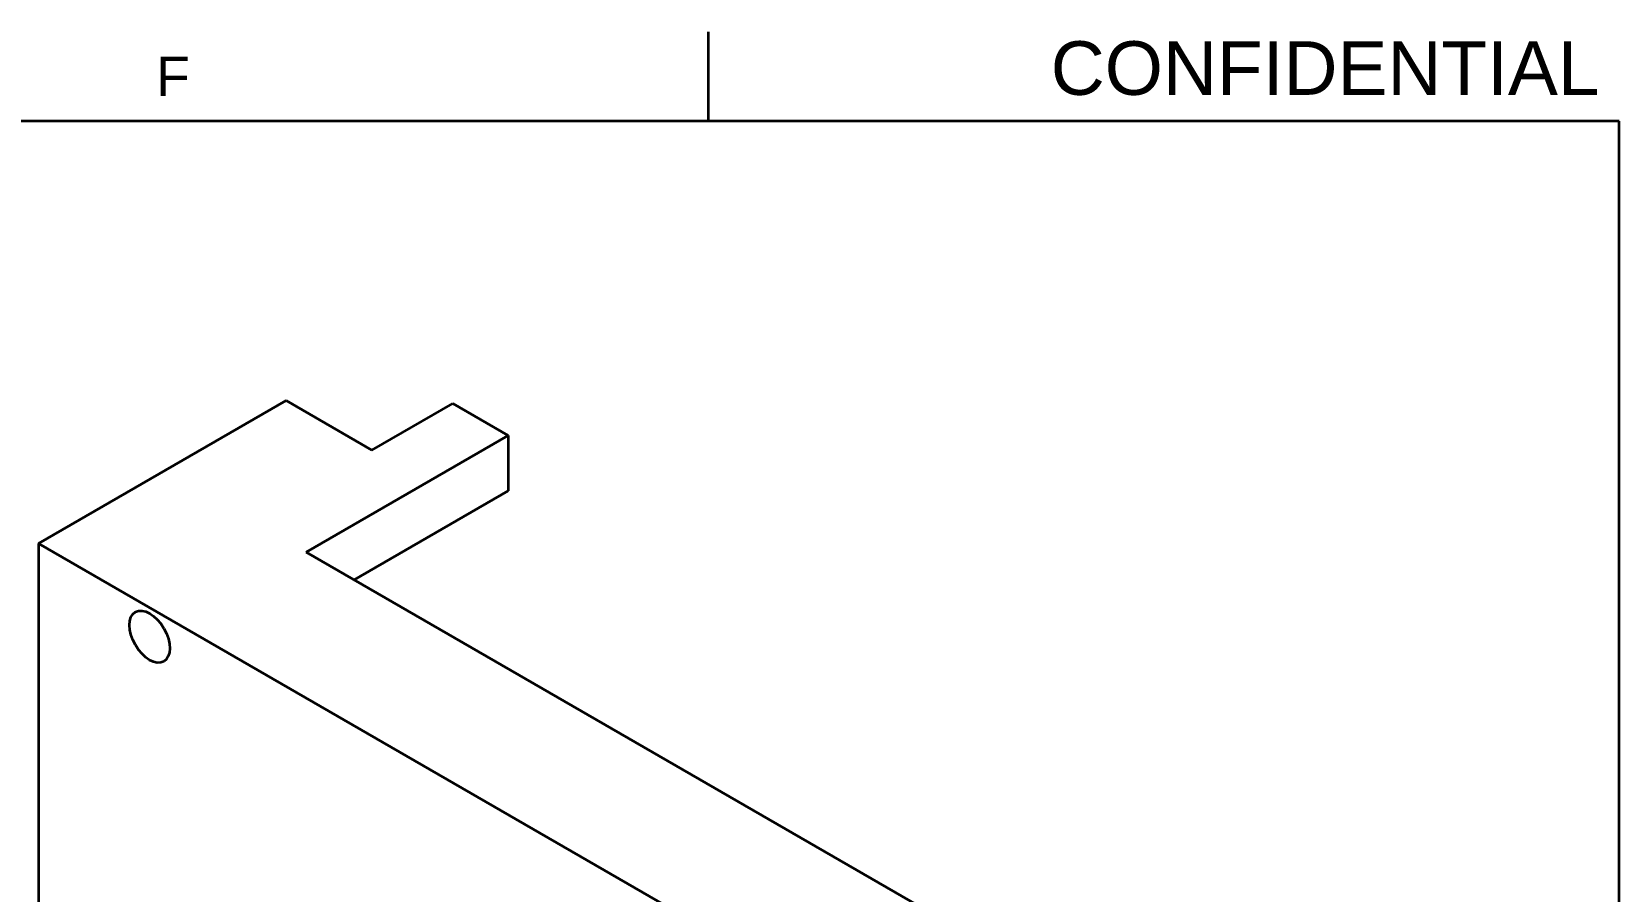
# Model space of a CAD drawing. Header units: millimetres. Extents: x 0 to 693, y -57 to 487.
# Drawn here: x 536.8 to 685, y 406.5 to 486.7 of the extents above; entities that cross this region are included whole.
import ezdxf
from ezdxf import colors
from ezdxf.entities.mleader import LeaderData, LeaderLine
from ezdxf.math import Vec2, Vec3

# ---------------------------------------------------------------- set-up
doc = ezdxf.new("R2010")
doc.units = ezdxf.units.MM
doc.header["$LTSCALE"] = 1.666667
for name, color, linetype in [('D107-50341B', 7, 'Continuous'), ('Default', 7, 'Continuous'), ('LOGO', 7, 'Continuous'), ('Template', 7, 'Continuous')]:
    doc.layers.add(name, color=color, linetype=linetype)

# ---------------------------------------------------------------- blocks, each defined once
blk = doc.blocks.new('SE5')
at = {"layer": 'D107-50341B', "color": 7, "linetype": 'Continuous', "lineweight": 35}
for p, q in [((537.46, 438.93), (560.56, 452.27)), ((568.58, 447.64), (560.56, 452.27)), ((568.58, 447.64), (576.12, 451.99)), ((576.12, 451.99), (581.3, 449)), ((581.3, 449), (562.45, 438.11)), ((581.3, 449), (581.3, 443.83)), ((581.3, 443.83), (566.93, 435.53)), ((537.46, 438.93), (537.46, 401.92)), ((633.63, 383.41), (537.46, 438.93)), ((639.05, 393.89), (562.45, 438.11))]:
    blk.add_line(p, q, dxfattribs=at)
blk.add_ellipse((547.83, 430.22), major_axis=(1.33, -2.31), ratio=0.57735, dxfattribs=at)
blk = doc.blocks.new('_DOT')
at = {"color": 0, "linetype": 'ByBlock', "lineweight": -2}
blk.add_line((-0.5, 0), (-1, 0), dxfattribs=at)
at = {"color": 0, "linetype": 'ByBlock', "const_width": 0.5}
blk.add_lwpolyline([(-0.25, 0, 1), (0.25, 0, 1)], format="xyb", close=True, dxfattribs=at)

msp = doc.modelspace()

# ---------------------------------------------------------------- linework, layer by layer
at = {"layer": 'Template', "color": 7, "linetype": 'Continuous', "lineweight": 35}
for p, q in [((600, 478.3333), (600, 486.6667)), ((685, 478.3333), (16.6667, 478.3333)), ((685, 9.6667), (685, 478.3333))]:
    msp.add_line(p, q, dxfattribs=at)

# ---------------------------------------------------------------- block references
at = {"layer": 'Default'}
msp.add_blockref('SE5', (0, 0), dxfattribs=at)

# ---------------------------------------------------------------- leaders
at = {"layer": 'LOGO', "color": 7, "linetype": 'Continuous', "lineweight": 15}
ml = msp.add_multileader_mtext('Standard', dxfattribs=at)
ml.set_content('{\\pxsm0.9;\\fArial|b0||i0||c0|p34;\\W1.;CONFIDENTIAL\\P}', color=256)
ml.set_leader_properties()
ml.set_arrow_properties(name='DOT')
ml.build(insert=Vec2(0, 0))
ml.multileader.update_dxf_attribs({"leader_type": 0, "text_left_attachment_type": 4, "text_right_attachment_type": 4, "dogleg_length": 0})
ctx = ml.context
ctx.base_point, ctx.char_height, ctx.landing_gap_size = Vec3(629.934, 483.2372), 5, 1.75
ctx.left_attachment, ctx.right_attachment = 4, 4
notes = []
notes.append((ctx, [(0, (0, 0, 0), (0, 0), (1, 0), 1, [])]))
ctx.mtext.insert = Vec3(631.934, 485.7797)
at = {"layer": 'Template', "color": 7, "linetype": 'Continuous', "lineweight": 15}
ml = msp.add_multileader_mtext('Standard', dxfattribs=at)
ml.set_content('{\\pxsm0.9;\\fArial|b0||i0||c0|p34;\\W1.;F\\P}', color=256)
ml.set_leader_properties()
ml.set_arrow_properties(name='DOT')
ml.build(insert=Vec2(0, 0))
ml.multileader.update_dxf_attribs({"leader_type": 0, "dogleg_length": 0, "arrow_head_size": 2.9333})
ctx = ml.context
ctx.base_point, ctx.char_height, ctx.arrow_head_size, ctx.landing_gap_size = Vec3(546.442, 482.5), 3.666667, 2.9333, 1.2833
notes.append((ctx, [(0, (0, 0, 0), (0, 0), (1, 0), 1, [])]))
ctx.mtext.insert = Vec3(548.442, 484.3333)
for ctx, leaders in notes:
    for number, flags, end, landing, length, lines in leaders:
        leader = LeaderData()
        leader.index, (leader.has_last_leader_line, leader.has_dogleg_vector, leader.attachment_direction) = number, flags
        leader.last_leader_point, leader.dogleg_vector, leader.dogleg_length = Vec3(end), Vec3(landing), length
        for number, points, colour, breaks in lines:
            line = LeaderLine()
            line.index, line.vertices, line.color, line.breaks = number, Vec3.list(points), colors.encode_raw_color(colour), breaks
            leader.lines.append(line)
        ctx.leaders.append(leader)

doc.saveas('drawing.dxf')
